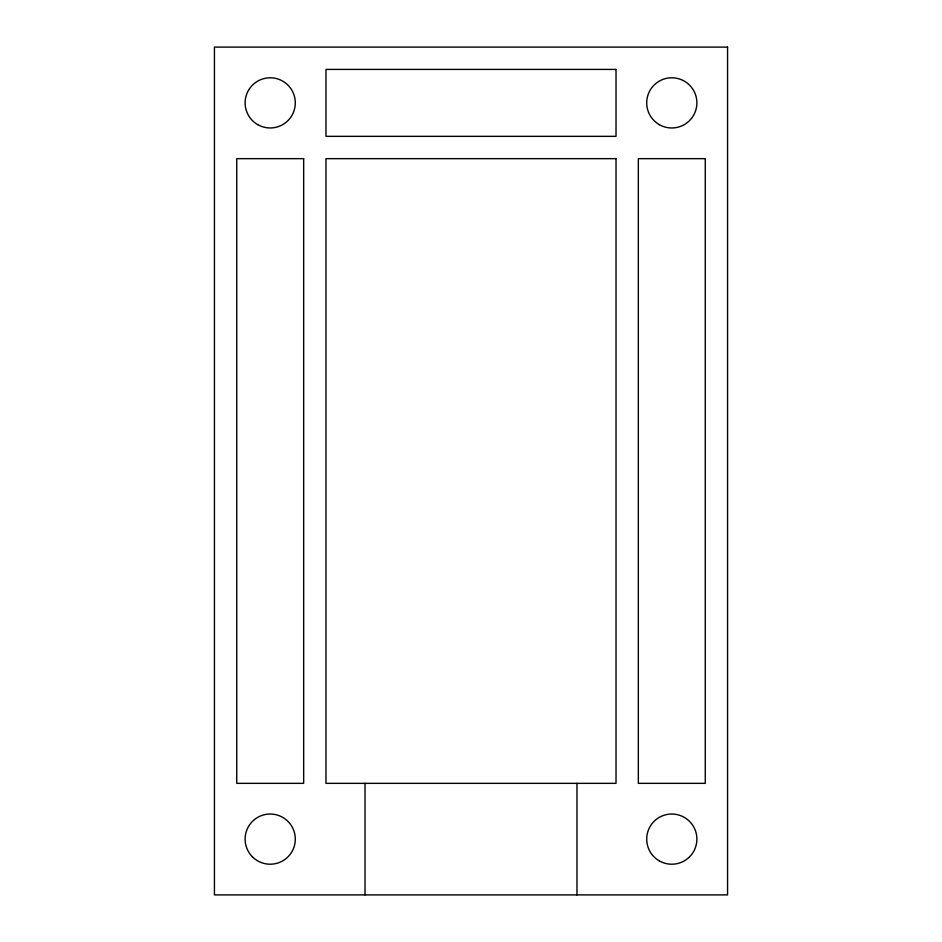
<?xml version="1.0" encoding="UTF-8"?>
<svg xmlns="http://www.w3.org/2000/svg" width="942" height="942" viewBox="0 0 942 942"><rect width="100%" height="100%" fill="white"/><g stroke="black" fill="none" stroke-linecap="round" stroke-linejoin="round"><path stroke-width="1.41" d="M576.975 783.344L576.975 894.9M365.025 783.344L365.025 894.9M727.565 47.1L214.435 47.1L214.435 894.9L727.565 894.9L727.565 47.1M616.021 69.414L325.979 69.414L325.979 136.343L616.021 136.343L616.021 69.414M303.665 158.656L236.736 158.656L236.736 783.344L303.665 783.344L303.665 158.656M616.021 158.656L325.979 158.656L325.979 783.344L616.021 783.344L616.021 158.656M705.264 158.656L638.335 158.656L638.335 783.344L705.264 783.344L705.264 158.656M252.456 856.867A25.104 25.104 0 0 0 294.446 845.622A25.104 25.104 0 0 0 263.713 814.877A25.104 25.104 0 0 0 252.456 856.867M659.247 860.858A25.104 25.104 0 0 0 696.892 839.122A25.104 25.104 0 0 0 659.247 817.385A25.104 25.104 0 0 0 659.247 860.858M659.247 124.615A25.104 25.104 0 0 0 696.892 102.878A25.104 25.104 0 0 0 659.247 81.142A25.104 25.104 0 0 0 659.247 124.615M257.661 124.615A25.104 25.104 0 0 0 295.305 102.878A25.104 25.104 0 0 0 257.661 81.142A25.104 25.104 0 0 0 257.661 124.615"/></g></svg>
